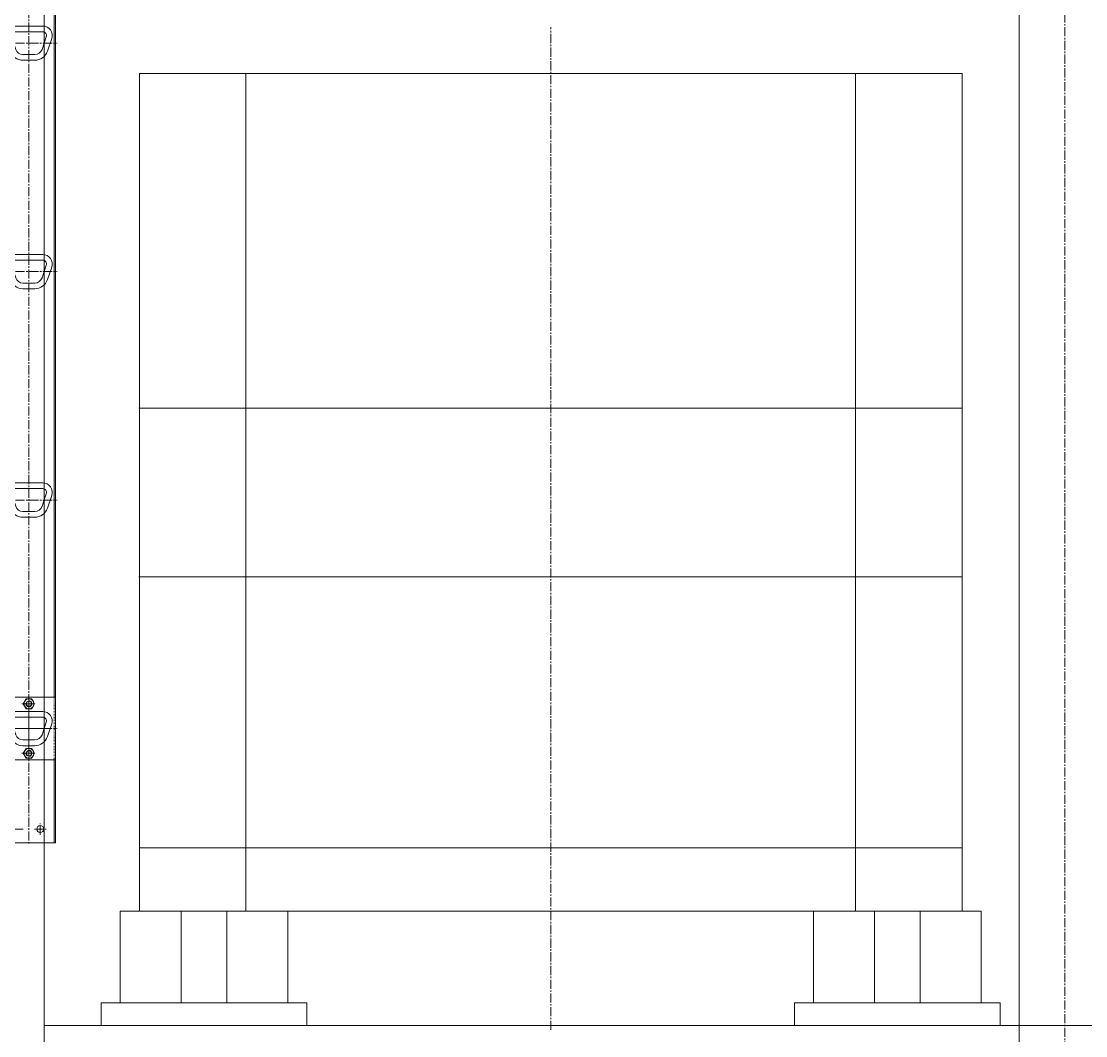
# Model space of a CAD drawing. Header units: millimetres. Extents: x -50460 to 50460, y -35640 to 35640.
# Drawn here: x -32865 to -31467, y 21201 to 22533 of the extents above; entities that cross this region are included whole.
import ezdxf

# ---------------------------------------------------------------- set-up
doc = ezdxf.new("R2010")
doc.units = ezdxf.units.MM
doc.set_wipeout_variables(frame=1)
for name, pattern in [('双点画线', [22, 12, -2, 2, -2, 2, -2]), ('点画线', [18, 12, -2, 2, -2]), ('虚线', [2, 1, -1])]:
    doc.linetypes.add(name, pattern=pattern)
for name, color, linetype, lineweight in [('7', 30, '双点画线', 18), ('EB0', 7, 'Continuous', 15), ('EB0_1', 7, 'Continuous', 15), ('loading', 57, 'Continuous', 18), ('RackFrame', 5, 'Continuous', 18), ('中心线层', 1, '点画线', 18), ('剖面线层', 6, 'Continuous', 18), ('尺寸线层', 4, 'Continuous', 18), ('粗实线层', 7, 'Continuous', 15), ('细实线层', 3, 'Continuous', 18), ('虚线层', 100, '虚线', 18)]:
    doc.layers.add(name, color=color, linetype=linetype, lineweight=lineweight)

# ---------------------------------------------------------------- blocks, each defined once
blk = doc.blocks.new('*X203')
at = {"layer": '中心线层', "linetype": '点画线', "lineweight": 18}
blk.add_line((0, -35.8), (0, 1280.9), dxfattribs=at)
at = {"layer": '细实线层'}
for p, q in [((-540, 120), (-540, 1220)), ((540, 1220), (-540, 1220)), ((540, 120), (540, 1220)), ((540.5, 780.8), (-540.5, 780.8)), ((540.5, 559.2), (-540.5, 559.2)), ((540, 203.3), (-540, 203.3)), ((-565, 0), (-565, 120)), ((-565, 120), (-485, 120)), ((540, 120), (-540, 120)), ((-485, 0), (-485, 120)), ((485, 0), (485, 120)), ((485, 120), (565, 120)), ((565, 0), (565, 120)), ((-565, 0), (-485, 0)), ((485, 0), (565, 0))]:
    blk.add_line(p, q, dxfattribs=at)
blk = doc.blocks.new('*X204')
at = {"layer": '中心线层', "linetype": '点画线', "lineweight": 18}
blk.add_line((0, -155.8), (0, 1160.9), dxfattribs=at)
at = {"layer": '剖面线层'}
for p, q in [((-400, 0), (-400, 1100)), ((400, 1100), (-400, 1100)), ((400, 0), (400, 1100)), ((400.5, 660.8), (-400.5, 660.8)), ((400.5, 439.2), (-400.5, 439.2)), ((400, 83.3), (-400, 83.3)), ((-425, -120), (-425, 0)), ((-425, 0), (-345, 0)), ((400, 0), (-400, 0)), ((-345, -120), (-345, 0)), ((345, -120), (345, 0)), ((345, 0), (425, 0)), ((425, -120), (425, 0)), ((-425, -120), (-345, -120)), ((345, -120), (425, -120))]:
    blk.add_line(p, q, dxfattribs=at)
blk = doc.blocks.new('*X820')
at = {"layer": 'EB0'}
for p, q in [((18.1, 22.5), (-18.1, 22.5)), ((-18.1, 15), (18.1, 15)), ((-29.9, 6), (-24.4, -10.5)), ((-22.8, 8.4), (-17.3, -8.2)), ((17.3, -8.2), (22.8, 8.4)), ((24.4, -10.5), (29.9, 6)), ((-7.8, -15), (7.8, -15)), ((-7.8, -22.5), (7.8, -22.5))]:
    blk.add_line(p, q, dxfattribs=at)
for centre, radius, start, end in [((-18.1, 10), 12.5, 90, 198.4349), ((-18.1, 10), 5, 90, 198.4349), ((18.1, 10), 12.5, 341.5651, 90), ((18.1, 10), 5, 341.5651, 90), ((-7.8, -5), 17.5, 198.4349, 270), ((-7.8, -5), 10, 198.4349, 270), ((7.8, -5), 10, 270, 341.5651), ((7.8, -5), 17.5, 270, 341.5651)]:
    blk.add_arc(centre, radius, start, end, dxfattribs=at)
at = {"layer": '中心线层', "linetype": '点画线', "lineweight": 18}
blk.add_line((-35.6, 0), (36.9, 0), dxfattribs=at)
blk = doc.blocks.new('*X821')
at = {"layer": 'EB0'}
for p, q in [((18.1, 22.5), (-18.1, 22.5)), ((-18.1, 15), (18.1, 15)), ((-29.9, 6), (-24.4, -10.5)), ((-22.8, 8.4), (-17.3, -8.2)), ((17.3, -8.2), (22.8, 8.4)), ((24.4, -10.5), (29.9, 6)), ((-7.8, -15), (7.8, -15)), ((-7.8, -22.5), (7.8, -22.5))]:
    blk.add_line(p, q, dxfattribs=at)
for centre, radius, start, end in [((-18.1, 10), 12.5, 90, 198.4349), ((-18.1, 10), 5, 90, 198.4349), ((18.1, 10), 12.5, 341.5651, 90), ((18.1, 10), 5, 341.5651, 90), ((-7.8, -5), 17.5, 198.4349, 270), ((-7.8, -5), 10, 198.4349, 270), ((7.8, -5), 10, 270, 341.5651), ((7.8, -5), 17.5, 270, 341.5651)]:
    blk.add_arc(centre, radius, start, end, dxfattribs=at)
at = {"layer": '中心线层', "linetype": '点画线', "lineweight": 18}
blk.add_line((-35.6, 0), (36.9, 0), dxfattribs=at)
blk = doc.blocks.new('*X822')
at = {"layer": 'EB0'}
for p, q in [((18.1, 22.5), (-18.1, 22.5)), ((-18.1, 15), (18.1, 15)), ((-29.9, 6), (-24.4, -10.5)), ((-22.8, 8.4), (-17.3, -8.2)), ((17.3, -8.2), (22.8, 8.4)), ((24.4, -10.5), (29.9, 6)), ((-7.8, -15), (7.8, -15)), ((-7.8, -22.5), (7.8, -22.5))]:
    blk.add_line(p, q, dxfattribs=at)
for centre, radius, start, end in [((-18.1, 10), 12.5, 90, 198.4349), ((-18.1, 10), 5, 90, 198.4349), ((18.1, 10), 12.5, 341.5651, 90), ((18.1, 10), 5, 341.5651, 90), ((-7.8, -5), 17.5, 198.4349, 270), ((-7.8, -5), 10, 198.4349, 270), ((7.8, -5), 10, 270, 341.5651), ((7.8, -5), 17.5, 270, 341.5651)]:
    blk.add_arc(centre, radius, start, end, dxfattribs=at)
at = {"layer": '中心线层', "linetype": '点画线', "lineweight": 18}
blk.add_line((-35.6, 0), (36.9, 0), dxfattribs=at)
blk = doc.blocks.new('*X823')
at = {"layer": 'EB0'}
for p, q in [((18.1, 22.5), (-18.1, 22.5)), ((-18.1, 15), (18.1, 15)), ((-29.9, 6), (-24.4, -10.5)), ((-22.8, 8.4), (-17.3, -8.2)), ((17.3, -8.2), (22.8, 8.4)), ((24.4, -10.5), (29.9, 6)), ((-7.8, -15), (7.8, -15)), ((-7.8, -22.5), (7.8, -22.5))]:
    blk.add_line(p, q, dxfattribs=at)
for centre, radius, start, end in [((-18.1, 10), 12.5, 90, 198.4349), ((-18.1, 10), 5, 90, 198.4349), ((18.1, 10), 12.5, 341.5651, 90), ((18.1, 10), 5, 341.5651, 90), ((-7.8, -5), 17.5, 198.4349, 270), ((-7.8, -5), 10, 198.4349, 270), ((7.8, -5), 10, 270, 341.5651), ((7.8, -5), 17.5, 270, 341.5651)]:
    blk.add_arc(centre, radius, start, end, dxfattribs=at)
at = {"layer": '中心线层', "linetype": '点画线', "lineweight": 18}
blk.add_line((-35.6, 0), (36.9, 0), dxfattribs=at)
blk = doc.blocks.new('*X836')
at = {"layer": 'EB0_1'}
for p, q in [((-150, -41), (-150, 41)), ((35, 41), (-150, 41)), ((35, -41), (35, 41)), ((18.1, 22.5), (-18.1, 22.5)), ((-29.9, 6), (-24.4, -10.5)), ((24.4, -10.5), (29.9, 6)), ((-7.8, -22.5), (7.8, -22.5)), ((35, -41), (-150, -41))]:
    blk.add_line(p, q, dxfattribs=at)
for centre in [(0, 32.5), (0, -32.5)]:
    blk.add_circle(centre, 4.5, dxfattribs=at)
for centre, radius, start, end in [((-18.1, 10), 12.5, 90, 198.4349), ((18.1, 10), 12.5, 341.5651, 90), ((-7.8, -5), 17.5, 198.4349, 270), ((7.8, -5), 17.5, 270, 341.5651)]:
    blk.add_arc(centre, radius, start, end, dxfattribs=at)
at = {"layer": '中心线层', "linetype": '点画线', "lineweight": 18}
for p, q in [((-7.5, 32.5), (7.5, 32.5)), ((0, 25), (0, 40)), ((22, 0), (-162.2, 0)), ((-35.6, 0), (36.9, 0)), ((0, -40), (0, -25)), ((-7.5, -32.5), (7.5, -32.5))]:
    blk.add_line(p, q, dxfattribs=at)
at = {"layer": '中心线层'}
blk.add_line((0, -41), (0, 41), dxfattribs=at)
at = {"layer": '虚线层'}
blk.add_line((-147, -41), (-147, 41), dxfattribs=at)
blk = doc.blocks.new('*X837')
at = {"layer": '中心线层', "linetype": '点画线', "lineweight": 18}
for p, q in [((-9.1, 0), (9.1, 0)), ((0, 9.1), (0, -9.1))]:
    blk.add_line(p, q, dxfattribs=at)
at = {"layer": '粗实线层'}
for p, q in [((-7.5, 0), (-3.8, 6.5)), ((-7.5, 0), (-3.8, -6.5)), ((3.8, 6.5), (-3.8, 6.5)), ((7.5, 0), (3.8, 6.5)), ((7.5, 0), (3.8, -6.5)), ((3.8, -6.5), (-3.8, -6.5))]:
    blk.add_line(p, q, dxfattribs=at)
for radius in [6.5, 3.4]:
    blk.add_circle((0, 0), radius, dxfattribs=at)
at = {"layer": '细实线层'}
blk.add_arc((0, 0), 4, 170, 100, dxfattribs=at)
blk = doc.blocks.new('*X838')
at = {"layer": '中心线层', "linetype": '点画线', "lineweight": 18}
for p, q in [((-9.1, 0), (9.1, 0)), ((0, 9.1), (0, -9.1))]:
    blk.add_line(p, q, dxfattribs=at)
at = {"layer": '粗实线层'}
for p, q in [((-7.5, 0), (-3.8, 6.5)), ((-7.5, 0), (-3.8, -6.5)), ((3.8, 6.5), (-3.8, 6.5)), ((7.5, 0), (3.8, 6.5)), ((7.5, 0), (3.8, -6.5)), ((3.8, -6.5), (-3.8, -6.5))]:
    blk.add_line(p, q, dxfattribs=at)
for radius in [6.5, 3.4]:
    blk.add_circle((0, 0), radius, dxfattribs=at)
at = {"layer": '细实线层'}
blk.add_arc((0, 0), 4, 170, 100, dxfattribs=at)
blk = doc.blocks.new('*X819')
at = {"layer": 'EB0'}
for p, q in [((185, 4650), (185, -150)), ((183, 1459), (183, 41)), ((183, -41), (183, -150)), ((115, -150), (185, -150))]:
    blk.add_line(p, q, dxfattribs=at)
for centre in [(150, 32.5), (150, -32.5), (165, -132)]:
    blk.add_circle(centre, 4.5, dxfattribs=at)
at = {"layer": '中心线层', "linetype": '点画线', "lineweight": 18}
for p, q in [((150, 4653), (150, -153)), ((142.5, 32.5), (157.5, 32.5)), ((150, 25), (150, 40)), ((150, -40), (150, -25)), ((142.5, -32.5), (157.5, -32.5)), ((165, -139.5), (165, -124.5)), ((142.5, -132), (127.5, -132)), ((157.5, -132), (172.5, -132))]:
    blk.add_line(p, q, dxfattribs=at)
at = {"layer": '虚线层', "linetype": '虚线', "lineweight": 18}
blk.add_line((183, 41), (183, -41), dxfattribs=at)
at = {"layer": 'EB0'}
for name, p in [('*X823', (150, 900)), ('*X822', (150, 600)), ('*X821', (150, 300)), ('*X820', (150, 0))]:
    blk.add_blockref(name, p, dxfattribs=at)
at = {"layer": '粗实线层'}
blk.add_blockref('*X836', (150, 0), dxfattribs=at)
for points in [[(157.5, 32.5), (156.8, 33.7), (156.8, 33.7), (155.6, 35.7), (155.6, 35.7), (153.8, 39), (153.8, 39), (150, 39), (150, 39), (146.2, 39), (146.2, 39), (144.4, 35.7), (144.4, 35.7), (143.2, 33.7), (143.2, 33.7), (142.5, 32.5), (142.5, 32.5), (144.4, 29.2), (144.4, 29.2), (146.2, 26), (146.2, 26), (150, 26), (150, 26), (153.8, 26), (153.8, 26), (155.6, 29.2), (155.6, 29.2)], [(157.5, -32.5), (156.8, -31.3), (156.8, -31.3), (155.6, -29.3), (155.6, -29.3), (153.8, -26), (153.8, -26), (150, -26), (150, -26), (146.2, -26), (146.2, -26), (144.4, -29.3), (144.4, -29.3), (143.2, -31.3), (143.2, -31.3), (142.5, -32.5), (142.5, -32.5), (144.4, -35.8), (144.4, -35.8), (146.2, -39), (146.2, -39), (150, -39), (150, -39), (153.8, -39), (153.8, -39), (155.6, -35.8), (155.6, -35.8)]]:
    blk.add_wipeout(points).dxf.layer = '粗实线层'
for name, p in [('*X837', (150, 32.5)), ('*X838', (150, -32.5))]:
    blk.add_blockref(name, p, dxfattribs=at)
blk = doc.blocks.new('*X805')
at = {"layer": '粗实线层'}
blk.add_blockref('*X819', (-300, 827.5), dxfattribs=at)

msp = doc.modelspace()

# ---------------------------------------------------------------- linework, layer by layer
at = {"layer": 'loading'}
for p, q in [((-32759.742, 21244.445), (-32489.742, 21244.445)), ((-32759.742, 21244.445), (-32759.742, 21214.445)), ((-32489.742, 21214.445), (-32489.742, 21244.445)), ((-31579.742, 21244.445), (-31849.742, 21244.445)), ((-31849.742, 21214.445), (-31849.742, 21244.445)), ((-31579.742, 21244.445), (-31579.742, 21214.445)), ((-32834.742, 21214.445), (-30154.742, 21214.445)), ((-32754.742, 21214.445), (-32489.742, 21214.445)), ((-32704.742, 21214.445), (-30154.742, 21214.445)), ((-31579.742, 21214.445), (-31849.742, 21214.445))]:
    msp.add_line(p, q, dxfattribs=at)
at = {"layer": 'RackFrame'}
for p, q in [((-32834.742, 20464.445), (-32834.742, 27714.445)), ((-31554.742, 20464.445), (-31554.742, 27714.445)), ((-31554.742, 20464.445), (-31554.742, 27714.445)), ((-31554.742, 20464.445), (-31554.742, 27714.445)), ((-31554.742, 20464.445), (-31554.742, 27714.445))]:
    msp.add_line(p, q, dxfattribs=at)
at = {"layer": '中心线层'}
msp.add_line((-31494.742, 20461.445), (-31494.742, 27717.445), dxfattribs=at)

# ---------------------------------------------------------------- block references
at = {"layer": '7'}
msp.add_blockref('*X203', (-32169.742, 21244.445), dxfattribs=at)
at = {"layer": 'EB0'}
msp.add_blockref('*X204', (-32169.742, 21364.445), dxfattribs=at)

# ---------------------------------------------------------------- next in the draw order: block references
at = {"layer": '尺寸线层'}
msp.add_blockref('*X805', (-32704.742, 20776.945), dxfattribs=at)

doc.saveas('drawing.dxf')
